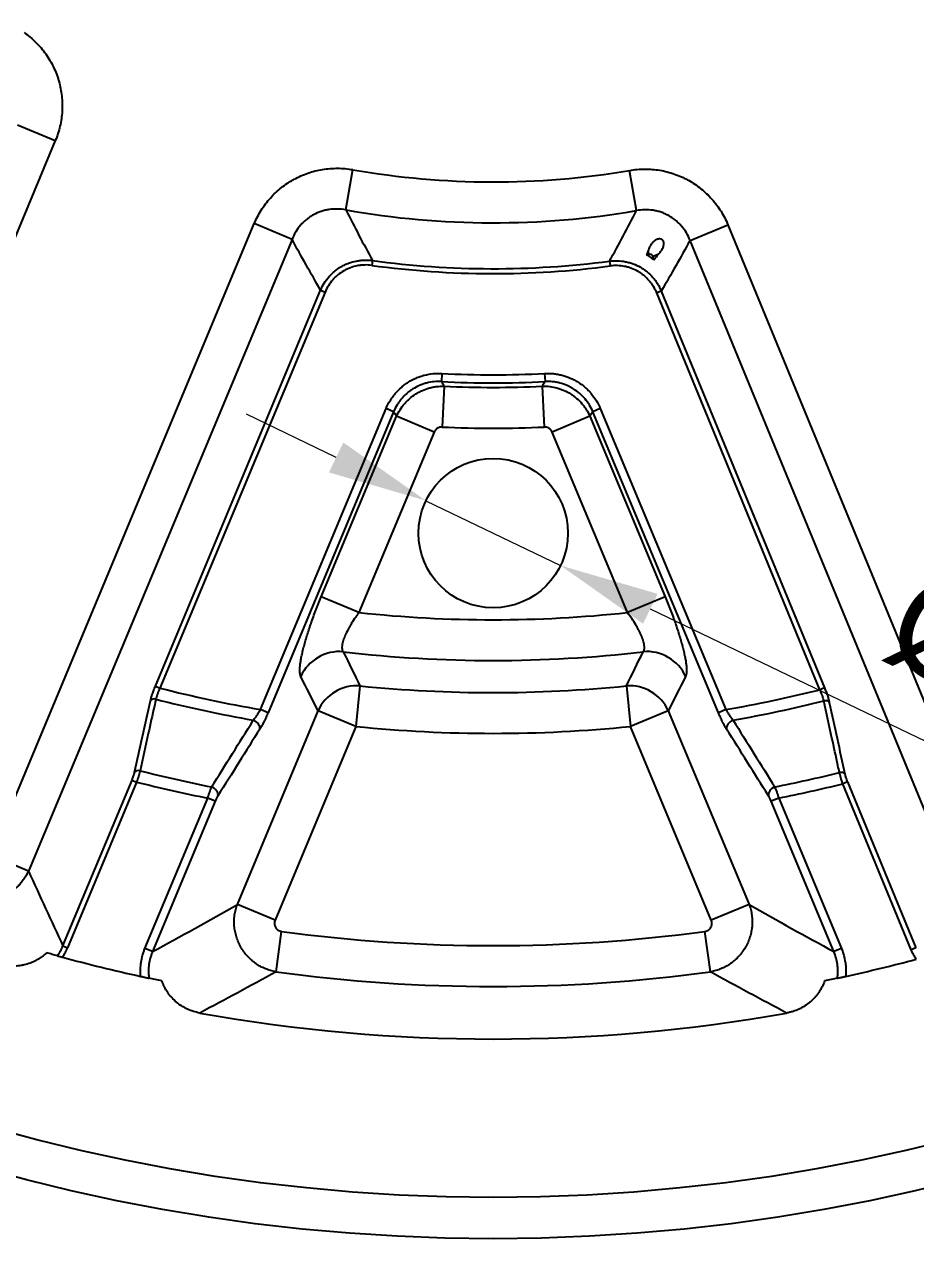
# Model space of a CAD drawing. Header units: millimetres. Extents: x -5 to 579, y 15 to 400.
# Drawn here: x 405.6 to 459.3, y 33.8 to 107 of the extents above; entities that cross this region are included whole.
import ezdxf

# ---------------------------------------------------------------- set-up
doc = ezdxf.new("R2010")
doc.units = ezdxf.units.MM
doc.layers.add('1', color=7, linetype='Continuous', true_color=0xffffff)
doc.styles.add('Arial', font='Arial')
doc.dimstyles.get("Standard").update_dxf_attribs({"dimtxt": 0.18, "dimasz": 0.18, "dimexe": 0.18, "dimexo": 0.0625, "dimgap": 0.09, "dimtad": 0, "dimtih": 1, "dimtoh": 1, "dimdec": 4, "dimzin": 0, "dimdsep": 46, "dimtxsty": 'Standard', "dimcen": 0.09, "dimadec": 0, "dimazin": 0, "dimtfac": 1, "dimtdec": 4, "dimtofl": 0, "dimtmove": 0, "dimatfit": 3, "dimfxl": 1, "dimtolj": 1, "dimtzin": 0, "dimarcsym": 0})

# ---------------------------------------------------------------- blocks, each defined once
blk = doc.blocks.new('_U1')
at = {"layer": '1', "color": 18, "linetype": 'Continuous', "lineweight": 13}
for p, q in [((341.196, 82.543), (578.862, 246.13)), ((433.866, 146.328), (341.196, 82.543))]:
    blk.add_line(p, q, dxfattribs=at)
at = {"layer": '1', "color": 18}
for points in [[(429.491, 142.103), (428.357, 143.75), (433.866, 146.328)], [(345.572, 86.769), (346.706, 85.121), (341.196, 82.543)]]:
    blk.add_solid(points, dxfattribs=at)
at = {"layer": 'Defpoints', "color": 0}
for p in [(433.866, 146.328), (341.196, 82.543)]:
    blk.add_point(p, dxfattribs=at)
at = {"layer": '1', "color": 18, "insert": (546.659, 239.27), "char_height": 8, "attachment_point": 1, "rotation": 34.53978, "style": 'Arial'}
blk.add_mtext('\\A1;%%c225', dxfattribs=at)
blk = doc.blocks.new('_U15')
at = {"layer": '1', "color": 18, "linetype": 'Continuous', "lineweight": 13}
for p, q in [((424.407, 80.886), (419.001, 83.49)), ((429.812, 78.282), (437.92, 74.375)), ((443.325, 71.771), (467.696, 60.03))]:
    blk.add_line(p, q, dxfattribs=at)
at = {"layer": '1', "color": 18}
for points in [[(423.973, 79.985), (424.841, 81.787), (429.812, 78.282)], [(443.76, 72.672), (442.891, 70.87), (437.92, 74.375)]]:
    blk.add_solid(points, dxfattribs=at)
at = {"layer": 'Defpoints', "color": 0}
for p in [(429.812, 78.282), (437.92, 74.375)]:
    blk.add_point(p, dxfattribs=at)
at = {"layer": '1', "color": 18, "insert": (459.665, 74.395), "char_height": 6, "attachment_point": 1, "rotation": 334.27603, "style": 'Arial'}
blk.add_mtext('\\A1;%%c9', dxfattribs=at)

msp = doc.modelspace()

# ---------------------------------------------------------------- linework, layer by layer
at = {"layer": '1'}
for p, q in [((405.222, 100.915), (407.494, 99.967)), ((407.494, 99.967), (391.624, 61.922)), ((424.987, 95.794), (425.413, 98.219)), ((442.494, 95.75), (442.08, 98.177)), ((403.606, 56.923), (419.476, 94.969)), ((421.749, 94.021), (419.476, 94.969)), ((445.724, 93.962), (448.001, 94.898)), ((448.001, 94.898), (463.681, 56.774)), ((421.749, 94.021), (405.879, 55.976)), ((461.404, 55.838), (445.724, 93.962)), ((443.462, 92.998), (443.547, 92.794)), ((426.591, 92.745), (426.551, 92.453)), ((440.875, 92.71), (440.913, 92.417)), ((413.519, 67.107), (423.466, 90.955)), ((423.739, 90.841), (413.791, 66.993)), ((423.466, 90.955), (423.739, 90.841)), ((443.99, 90.904), (443.717, 90.792)), ((453.546, 66.894), (443.717, 90.792)), ((443.99, 90.904), (453.82, 67.007)), ((430.773, 85.945), (430.748, 85.454)), ((436.959, 85.945), (436.985, 85.454)), ((430.914, 85.177), (430.795, 82.718)), ((436.818, 85.177), (436.937, 82.718)), ((419.853, 65.701), (427.415, 83.83)), ((427.87, 83.641), (420.308, 65.512)), ((427.87, 83.641), (427.415, 83.83)), ((440.317, 83.83), (439.862, 83.641)), ((447.424, 65.512), (439.862, 83.641)), ((440.317, 83.83), (447.879, 65.701)), ((423.511, 72.494), (428.045, 83.363)), ((430.317, 82.416), (428.045, 83.363)), ((439.688, 83.363), (437.415, 82.416)), ((439.688, 83.363), (444.221, 72.494)), ((430.317, 82.416), (425.783, 71.546)), ((441.949, 71.546), (437.415, 82.416)), ((425.783, 71.546), (423.511, 72.494)), ((444.221, 72.494), (441.949, 71.546)), ((413.519, 67.107), (413.791, 66.993)), ((425.843, 67.127), (425.596, 64.685)), ((441.889, 67.127), (442.136, 64.685)), ((453.82, 67.007), (453.546, 66.894)), ((418.458, 53.968), (423.324, 65.633)), ((420.308, 65.512), (419.853, 65.701)), ((425.596, 64.685), (423.324, 65.633)), ((444.409, 65.633), (442.136, 64.685)), ((444.409, 65.633), (449.275, 53.968)), ((447.879, 65.701), (447.424, 65.512)), ((425.596, 64.685), (420.73, 53.02)), ((447.002, 53.02), (442.136, 64.685)), ((407.951, 51.468), (412.114, 61.45)), ((412.114, 61.45), (412.387, 61.336)), ((412.387, 61.336), (408.223, 51.354)), ((455.196, 61.343), (454.923, 61.231)), ((459.037, 51.228), (454.923, 61.231)), ((455.196, 61.343), (459.31, 51.34)), ((412.895, 51.311), (416.673, 60.367)), ((417.127, 60.177), (413.35, 51.122)), ((417.127, 60.177), (416.673, 60.367)), ((451.059, 60.367), (450.605, 60.177)), ((454.382, 51.122), (450.605, 60.177)), ((451.059, 60.367), (454.837, 51.311)), ((405.879, 55.976), (403.606, 56.923)), ((420.73, 53.02), (418.458, 53.968)), ((449.275, 53.968), (447.002, 53.02)), ((420.787, 49.903), (421.118, 52.342)), ((446.945, 49.903), (446.614, 52.342)), ((407.951, 51.468), (408.223, 51.354)), ((413.35, 51.122), (412.895, 51.311)), ((454.837, 51.311), (454.382, 51.122)), ((459.31, 51.34), (459.037, 51.228))]:
    msp.add_line(p, q, dxfattribs=at)
for centre, radius in [((433.866, 146.328), 112.5), ((433.866, 146.328), 110.013), ((433.866, 76.328), 4.5)]:
    msp.add_circle(centre, radius, dxfattribs=at)
for radius, start, end in [(48.847, 260.0342, 279.68117), (51.309, 260.0342, 279.68117), (54.03, 279.84524, 279.99423), (54.37, 262.26778, 277.44759), (54.075, 262.26778, 277.44759), (60.462, 267.0674, 272.9326), (60.954, 267.0674, 272.9326), (61.223, 267.23604, 272.76396), (63.685, 267.23604, 272.76396), (75.218, 263.83095, 276.16905), (77.672, 263.32575, 276.67425), (81.836, 255.80012, 260.14057), (79.607, 264.21586, 275.78414), (81.836, 279.85943, 283.91525), (82.543, 255.75265, 259.91944), (82.543, 280.08056, 283.96272), (82.061, 264.21586, 275.78414), (86.957, 255.84162, 258.75324), (86.957, 281.24676, 283.87375), (87.664, 255.81725, 258.68945), (87.664, 281.31055, 283.89812), (94.847, 262.27576, 277.72424), (99, 254.80642, 257.61744), (99, 282.38256, 284.90894), (97.309, 262.27576, 277.72424), (100.471, 259.8707, 280.1293)]:
    msp.add_arc((433.866, 146.328), radius, start, end, dxfattribs=at)
for centre, major_axis, ratio, start_param, end_param in [((424.553, 66.745), (-2.234, -1.121), 0.973995, 4.142869, 5.409939), ((443.179, 66.745), (-2.234, 1.121), 0.973995, 4.014839, 5.281909), ((425.596, 64.685), (-2.227, -1.136), 0.97428, 4.151459, 5.403395), ((442.136, 64.685), (-2.227, 1.136), 0.97428, 4.021383, 5.273319), ((413.499, 66.119), (-0.293, 0.065), 0.706941, 4.690718, 6.035131), ((453.834, 66.019), (0.293, 0.063), 0.706941, 0.248054, 1.592467), ((419.356, 64.712), (0.424, -0.265), 0.679974, 0.239096, 1.838562), ((448.376, 64.712), (0.424, 0.265), 0.679974, 1.303031, 2.902497), ((412.544, 61.807), (-0.293, 0.065), 0.706957, 4.69181, 6.035126), ((454.768, 61.702), (0.293, 0.063), 0.706957, 0.24806, 1.591375), ((416.837, 60.694), (0.423, -0.266), 0.682711, 0.239946, 1.825544), ((450.895, 60.694), (0.423, 0.266), 0.682711, 1.316049, 2.901647)]:
    msp.add_ellipse(centre, major_axis=major_axis, ratio=ratio, start_param=start_param, end_param=end_param, dxfattribs=at)
for points, knots in [([(405.627, 106.472), (405.752, 106.383), (405.994, 106.196), (406.33, 105.888), (406.639, 105.554), (406.827, 105.313), (407.006, 105.062), (407.089, 104.934), (407.244, 104.672), (407.387, 104.405), (407.508, 104.126), (407.589, 103.913), (407.615, 103.841), (407.664, 103.696), (407.686, 103.623), (407.75, 103.401), (407.786, 103.252), (407.844, 102.954), (407.89, 102.654), (407.911, 102.351), (407.918, 102.047), (407.915, 101.894), (407.897, 101.587), (407.881, 101.434), (407.837, 101.133), (407.781, 100.835), (407.659, 100.396), (407.553, 100.109), (407.494, 99.967)], [0, 0, 0, 0, 0.0625, 0.125, 0.1875, 0.25, 0.25, 0.3125, 0.3125, 0.375, 0.4375, 0.4375, 0.46875, 0.46875, 0.5, 0.5, 0.5625, 0.5625, 0.625, 0.6875, 0.6875, 0.75, 0.75, 0.8125, 0.8125, 0.875, 0.9375, 1, 1, 1, 1]), ([(419.476, 94.969), (419.536, 95.111), (419.665, 95.388), (419.891, 95.783), (420.064, 96.033), (420.247, 96.276), (420.344, 96.395), (420.549, 96.624), (420.656, 96.733), (420.877, 96.942), (421.107, 97.141), (421.352, 97.319), (421.542, 97.446), (421.607, 97.487), (421.738, 97.566), (421.804, 97.604), (422.007, 97.715), (422.144, 97.782), (422.422, 97.905), (422.705, 98.016), (422.996, 98.102), (423.291, 98.176), (423.441, 98.207), (423.744, 98.256), (423.896, 98.274), (424.2, 98.297), (424.503, 98.308), (424.958, 98.286), (425.261, 98.245), (425.413, 98.219)], [0, 0, 0, 0, 0.0625, 0.125, 0.1875, 0.1875, 0.25, 0.25, 0.3125, 0.3125, 0.375, 0.4375, 0.4375, 0.46875, 0.46875, 0.5, 0.5, 0.5625, 0.5625, 0.625, 0.6875, 0.6875, 0.75, 0.75, 0.8125, 0.8125, 0.875, 0.9375, 1, 1, 1, 1]), ([(442.08, 98.177), (442.232, 98.203), (442.535, 98.242), (442.99, 98.262), (443.294, 98.25), (443.597, 98.225), (443.749, 98.207), (444.052, 98.156), (444.202, 98.124), (444.497, 98.048), (444.787, 97.961), (445.07, 97.849), (445.278, 97.756), (445.347, 97.723), (445.484, 97.655), (445.552, 97.619), (445.754, 97.507), (446.014, 97.348), (446.381, 97.078), (446.61, 96.878), (446.83, 96.668), (446.936, 96.558), (447.14, 96.328), (447.237, 96.209), (447.419, 95.965), (447.59, 95.715), (447.814, 95.318), (447.942, 95.041), (448.001, 94.898)], [0, 0, 0, 0, 0.0625, 0.125, 0.1875, 0.1875, 0.25, 0.25, 0.3125, 0.3125, 0.375, 0.4375, 0.4375, 0.46875, 0.46875, 0.5, 0.5, 0.5625, 0.625, 0.6875, 0.6875, 0.75, 0.75, 0.8125, 0.8125, 0.875, 0.9375, 1, 1, 1, 1]), ([(424.987, 95.794), (424.822, 95.826), (424.656, 95.844), (424.324, 95.853), (424.157, 95.843), (423.948, 95.813), (423.907, 95.806), (423.824, 95.79), (423.783, 95.781), (423.661, 95.752), (423.581, 95.729), (423.344, 95.65), (423.191, 95.583), (423.005, 95.481), (422.969, 95.46), (422.897, 95.417), (422.862, 95.394), (422.757, 95.324), (422.623, 95.225), (422.498, 95.115), (422.408, 95.028), (422.378, 94.998), (422.321, 94.937), (422.292, 94.906), (422.154, 94.747), (422.056, 94.612), (421.884, 94.327), (421.81, 94.178), (421.749, 94.021)], [0, 0, 0, 0, 0.125, 0.125, 0.25, 0.25, 0.28125, 0.28125, 0.3125, 0.3125, 0.375, 0.375, 0.5, 0.5, 0.53125, 0.53125, 0.5625, 0.5625, 0.625, 0.6875, 0.6875, 0.71875, 0.71875, 0.75, 0.75, 0.875, 0.875, 1, 1, 1, 1]), ([(445.724, 93.962), (445.663, 94.119), (445.59, 94.268), (445.419, 94.554), (445.322, 94.689), (445.184, 94.849), (445.156, 94.881), (445.099, 94.942), (445.069, 94.972), (444.98, 95.059), (444.917, 95.115), (444.724, 95.272), (444.585, 95.366), (444.4, 95.469), (444.363, 95.489), (444.288, 95.526), (444.25, 95.544), (444.135, 95.595), (443.979, 95.655), (443.819, 95.702), (443.698, 95.731), (443.657, 95.74), (443.574, 95.757), (443.533, 95.764), (443.324, 95.796), (443.157, 95.806), (442.825, 95.799), (442.66, 95.782), (442.494, 95.75)], [0, 0, 0, 0, 0.125, 0.125, 0.25, 0.25, 0.28125, 0.28125, 0.3125, 0.3125, 0.375, 0.375, 0.5, 0.5, 0.53125, 0.53125, 0.5625, 0.5625, 0.625, 0.6875, 0.6875, 0.71875, 0.71875, 0.75, 0.75, 0.875, 0.875, 1, 1, 1, 1]), ([(443.842, 93.153), (443.855, 93.167), (443.867, 93.181), (443.891, 93.209), (443.927, 93.252), (443.961, 93.296), (444.003, 93.358), (444.024, 93.39), (444.061, 93.456), (444.078, 93.49), (444.109, 93.562), (444.122, 93.6), (444.136, 93.662), (444.14, 93.683), (444.146, 93.727), (444.147, 93.75), (444.147, 93.787), (444.146, 93.8), (444.143, 93.826), (444.14, 93.84), (444.135, 93.862), (444.133, 93.869), (444.127, 93.885), (444.124, 93.893), (444.116, 93.911), (444.112, 93.92), (444.103, 93.934), (444.099, 93.939), (444.094, 93.948), (444.092, 93.95), (444.087, 93.956), (444.085, 93.959), (444.079, 93.965), (444.076, 93.968), (444.07, 93.975), (444.067, 93.978), (444.061, 93.983), (444.059, 93.985), (444.055, 93.989), (444.053, 93.99), (444.046, 93.995), (444.042, 93.999), (444.033, 94.005), (444.028, 94.008), (444.019, 94.013), (444.015, 94.015), (444.007, 94.019), (444.003, 94.021), (443.995, 94.025), (443.992, 94.026), (443.981, 94.03), (443.975, 94.032), (443.962, 94.036), (443.956, 94.037), (443.94, 94.041), (443.93, 94.043), (443.91, 94.045), (443.901, 94.046), (443.883, 94.046), (443.875, 94.046), (443.851, 94.046), (443.836, 94.044), (443.807, 94.04), (443.794, 94.037), (443.769, 94.031), (443.757, 94.027), (443.722, 94.015), (443.701, 94.006), (443.661, 93.986), (443.642, 93.974), (443.606, 93.951), (443.589, 93.939), (443.54, 93.9), (443.511, 93.873), (443.47, 93.83), (443.457, 93.816), (443.432, 93.786), (443.42, 93.771), (443.384, 93.725), (443.363, 93.693), (443.322, 93.629), (443.304, 93.595), (443.27, 93.527), (443.254, 93.493), (443.233, 93.439), (443.226, 93.422), (443.216, 93.394), (443.213, 93.385), (443.206, 93.367), (443.203, 93.358), (443.2, 93.349)], [0, 0, 0, 0, 0.03125, 0.03125, 0.0625, 0.125, 0.125, 0.1875, 0.1875, 0.25, 0.25, 0.3125, 0.3125, 0.34375, 0.34375, 0.375, 0.375, 0.390625, 0.390625, 0.40625, 0.40625, 0.414063, 0.414063, 0.421875, 0.421875, 0.429688, 0.429688, 0.433594, 0.433594, 0.435547, 0.435547, 0.4375, 0.4375, 0.439453, 0.439453, 0.441406, 0.441406, 0.442383, 0.442383, 0.443359, 0.443359, 0.445313, 0.445313, 0.447266, 0.447266, 0.449219, 0.449219, 0.451172, 0.451172, 0.453125, 0.453125, 0.457031, 0.457031, 0.460938, 0.460938, 0.46875, 0.46875, 0.476563, 0.476563, 0.484375, 0.484375, 0.5, 0.5, 0.515625, 0.515625, 0.53125, 0.53125, 0.5625, 0.5625, 0.59375, 0.59375, 0.625, 0.625, 0.6875, 0.6875, 0.71875, 0.71875, 0.75, 0.75, 0.8125, 0.8125, 0.875, 0.875, 0.9375, 0.9375, 0.96875, 0.96875, 0.984375, 0.984375, 1, 1, 1, 1]), ([(443.243, 93.118), (443.251, 93.12), (443.26, 93.122), (443.29, 93.127), (443.303, 93.128), (443.324, 93.129), (443.332, 93.129), (443.359, 93.125), (443.363, 93.123), (443.371, 93.12), (443.375, 93.119), (443.391, 93.11), (443.394, 93.108), (443.401, 93.103), (443.405, 93.099), (443.422, 93.079), (443.427, 93.072), (443.438, 93.054), (443.444, 93.043), (443.455, 93.014), (443.459, 93.006), (443.462, 92.998)], [0, 0, 0, 0, 0.045763, 0.045763, 0.15926, 0.15926, 0.272756, 0.272756, 0.386253, 0.386253, 0.49975, 0.49975, 0.613246, 0.613246, 0.726743, 0.726743, 0.840239, 0.840239, 0.953736, 0.953736, 1, 1, 1, 1]), ([(443.462, 92.998), (443.583, 93.047), (443.703, 93.096), (443.83, 93.148), (443.836, 93.15), (443.842, 93.153)], [0, 0, 0, 0, 0.952206, 0.952206, 1, 1, 1, 1]), ([(423.466, 90.955), (423.529, 91.105), (423.604, 91.248), (423.774, 91.52), (423.869, 91.649), (423.99, 91.786), (424.004, 91.801), (424.031, 91.831), (424.073, 91.875), (424.172, 91.975), (424.262, 92.055), (424.449, 92.208), (424.581, 92.299), (424.756, 92.4), (424.792, 92.419), (424.864, 92.457), (424.9, 92.475), (425.01, 92.526), (425.084, 92.557), (425.309, 92.641), (425.464, 92.685), (425.662, 92.724), (425.702, 92.731), (425.782, 92.743), (425.823, 92.749), (425.943, 92.762), (426.024, 92.768), (426.145, 92.772), (426.186, 92.772), (426.267, 92.771), (426.308, 92.77), (426.429, 92.764), (426.51, 92.756), (426.591, 92.745)], [0, 0, 0, 0, 0.125, 0.125, 0.25, 0.25, 0.265625, 0.265625, 0.28125, 0.3125, 0.375, 0.375, 0.5, 0.5, 0.53125, 0.53125, 0.5625, 0.5625, 0.625, 0.625, 0.75, 0.75, 0.78125, 0.78125, 0.8125, 0.8125, 0.875, 0.875, 0.90625, 0.90625, 0.9375, 0.9375, 1, 1, 1, 1]), ([(426.551, 92.453), (426.406, 92.472), (426.261, 92.48), (426.043, 92.474), (425.971, 92.469), (425.862, 92.457), (425.826, 92.453), (425.754, 92.442), (425.717, 92.436), (425.538, 92.401), (425.399, 92.362), (425.196, 92.286), (425.129, 92.258), (425.03, 92.212), (424.997, 92.196), (424.933, 92.162), (424.9, 92.145), (424.742, 92.054), (424.623, 91.972), (424.455, 91.834), (424.401, 91.786), (424.323, 91.711), (424.297, 91.685), (424.247, 91.632), (424.222, 91.605), (424.101, 91.467), (424.015, 91.351), (423.862, 91.106), (423.796, 90.977), (423.739, 90.841)], [0, 0, 0, 0, 0.125, 0.125, 0.1875, 0.1875, 0.21875, 0.21875, 0.25, 0.25, 0.375, 0.375, 0.4375, 0.4375, 0.46875, 0.46875, 0.5, 0.5, 0.625, 0.625, 0.6875, 0.6875, 0.71875, 0.71875, 0.75, 0.75, 0.875, 0.875, 1, 1, 1, 1]), ([(440.875, 92.71), (441.036, 92.731), (441.197, 92.738), (441.518, 92.727), (441.677, 92.709), (441.856, 92.673), (441.876, 92.669), (441.916, 92.66), (441.975, 92.647), (442.034, 92.631), (442.15, 92.598), (442.226, 92.573), (442.451, 92.488), (442.596, 92.419), (442.772, 92.318), (442.807, 92.297), (442.875, 92.254), (442.976, 92.187), (443.072, 92.114), (443.258, 91.961), (443.373, 91.849), (443.506, 91.697), (443.533, 91.666), (443.583, 91.603), (443.658, 91.506), (443.726, 91.406), (443.79, 91.303), (443.811, 91.268), (443.85, 91.197), (443.87, 91.162), (443.925, 91.053), (443.959, 90.979), (443.99, 90.904)], [0, 0, 0, 0, 0.125, 0.125, 0.25, 0.25, 0.265625, 0.265625, 0.28125, 0.3125, 0.3125, 0.375, 0.375, 0.5, 0.5, 0.53125, 0.53125, 0.5625, 0.625, 0.625, 0.75, 0.75, 0.78125, 0.78125, 0.8125, 0.875, 0.875, 0.90625, 0.90625, 0.9375, 0.9375, 1, 1, 1, 1]), ([(443.717, 90.792), (443.661, 90.927), (443.595, 91.057), (443.481, 91.242), (443.441, 91.302), (443.376, 91.39), (443.354, 91.419), (443.308, 91.476), (443.285, 91.504), (443.165, 91.642), (443.061, 91.743), (442.894, 91.881), (442.836, 91.925), (442.747, 91.987), (442.716, 92.007), (442.655, 92.047), (442.623, 92.066), (442.465, 92.157), (442.334, 92.219), (442.131, 92.295), (442.063, 92.318), (441.958, 92.348), (441.923, 92.357), (441.852, 92.374), (441.816, 92.382), (441.637, 92.418), (441.493, 92.434), (441.204, 92.443), (441.059, 92.436), (440.913, 92.417)], [0, 0, 0, 0, 0.125, 0.125, 0.1875, 0.1875, 0.21875, 0.21875, 0.25, 0.25, 0.375, 0.375, 0.4375, 0.4375, 0.46875, 0.46875, 0.5, 0.5, 0.625, 0.625, 0.6875, 0.6875, 0.71875, 0.71875, 0.75, 0.75, 0.875, 0.875, 1, 1, 1, 1]), ([(427.415, 83.83), (427.484, 83.994), (427.564, 84.152), (427.679, 84.341), (427.703, 84.378), (427.752, 84.452), (427.777, 84.488), (427.855, 84.596), (427.909, 84.666), (428.08, 84.867), (428.202, 84.992), (428.401, 85.165), (428.47, 85.221), (428.577, 85.3), (428.613, 85.326), (428.686, 85.376), (428.723, 85.4), (428.91, 85.517), (429.065, 85.599), (429.306, 85.703), (429.388, 85.735), (429.514, 85.778), (429.556, 85.791), (429.62, 85.81), (429.641, 85.817), (429.684, 85.829), (429.705, 85.834), (429.898, 85.884), (430.243, 85.946), (430.595, 85.955), (430.773, 85.945)], [0, 0, 0, 0, 0.125, 0.125, 0.15625, 0.15625, 0.1875, 0.1875, 0.25, 0.25, 0.375, 0.375, 0.4375, 0.4375, 0.46875, 0.46875, 0.5, 0.5, 0.625, 0.625, 0.6875, 0.6875, 0.71875, 0.71875, 0.734375, 0.734375, 0.75, 0.75, 0.875, 1, 1, 1, 1]), ([(436.959, 85.945), (437.137, 85.955), (437.314, 85.95), (437.534, 85.928), (437.578, 85.922), (437.666, 85.91), (437.709, 85.903), (437.84, 85.879), (437.926, 85.861), (438.182, 85.794), (438.347, 85.737), (438.589, 85.632), (438.669, 85.594), (438.787, 85.532), (438.826, 85.511), (438.902, 85.466), (438.94, 85.443), (439.126, 85.326), (439.267, 85.221), (439.465, 85.048), (439.529, 84.988), (439.622, 84.893), (439.652, 84.861), (439.697, 84.812), (439.712, 84.795), (439.741, 84.762), (439.756, 84.745), (439.884, 84.593), (440.089, 84.308), (440.248, 83.994), (440.317, 83.83)], [0, 0, 0, 0, 0.125, 0.125, 0.15625, 0.15625, 0.1875, 0.1875, 0.25, 0.25, 0.375, 0.375, 0.4375, 0.4375, 0.46875, 0.46875, 0.5, 0.5, 0.625, 0.625, 0.6875, 0.6875, 0.71875, 0.71875, 0.734375, 0.734375, 0.75, 0.75, 0.875, 1, 1, 1, 1]), ([(430.748, 85.454), (430.595, 85.462), (430.444, 85.459), (430.145, 85.429), (429.997, 85.404), (429.813, 85.356), (429.776, 85.346), (429.703, 85.324), (429.595, 85.29), (429.489, 85.249), (429.282, 85.16), (429.149, 85.09), (428.989, 84.989), (428.957, 84.969), (428.894, 84.926), (428.863, 84.904), (428.772, 84.835), (428.713, 84.788), (428.542, 84.639), (428.437, 84.532), (428.291, 84.359), (428.245, 84.299), (428.178, 84.206), (428.157, 84.175), (428.115, 84.111), (428.095, 84.079), (427.996, 83.917), (427.928, 83.781), (427.87, 83.641)], [0, 0, 0, 0, 0.125, 0.125, 0.25, 0.25, 0.28125, 0.28125, 0.3125, 0.375, 0.375, 0.5, 0.5, 0.53125, 0.53125, 0.5625, 0.5625, 0.625, 0.625, 0.75, 0.75, 0.8125, 0.8125, 0.84375, 0.84375, 0.875, 0.875, 1, 1, 1, 1]), ([(428.045, 83.363), (428.105, 83.501), (428.175, 83.634), (428.334, 83.886), (428.423, 84.006), (428.546, 84.149), (428.571, 84.177), (428.622, 84.233), (428.701, 84.314), (428.783, 84.391), (428.953, 84.537), (429.073, 84.626), (429.232, 84.727), (429.264, 84.747), (429.329, 84.785), (429.362, 84.803), (429.462, 84.856), (429.53, 84.889), (429.736, 84.98), (429.876, 85.03), (430.093, 85.09), (430.166, 85.107), (430.277, 85.129), (430.314, 85.136), (430.389, 85.147), (430.426, 85.152), (430.613, 85.175), (430.763, 85.182), (430.914, 85.177)], [0, 0, 0, 0, 0.125, 0.125, 0.25, 0.25, 0.28125, 0.28125, 0.3125, 0.375, 0.375, 0.5, 0.5, 0.53125, 0.53125, 0.5625, 0.5625, 0.625, 0.625, 0.75, 0.75, 0.8125, 0.8125, 0.84375, 0.84375, 0.875, 0.875, 1, 1, 1, 1]), ([(436.818, 85.177), (436.969, 85.182), (437.118, 85.175), (437.415, 85.14), (437.561, 85.111), (437.743, 85.061), (437.779, 85.051), (437.851, 85.028), (437.959, 84.992), (438.063, 84.951), (438.268, 84.86), (438.401, 84.79), (438.559, 84.69), (438.591, 84.669), (438.653, 84.626), (438.684, 84.604), (438.775, 84.537), (438.834, 84.49), (439.004, 84.343), (439.11, 84.237), (439.257, 84.067), (439.304, 84.009), (439.371, 83.918), (439.393, 83.887), (439.436, 83.825), (439.456, 83.793), (439.557, 83.634), (439.627, 83.501), (439.688, 83.363)], [0, 0, 0, 0, 0.125, 0.125, 0.25, 0.25, 0.28125, 0.28125, 0.3125, 0.375, 0.375, 0.5, 0.5, 0.53125, 0.53125, 0.5625, 0.5625, 0.625, 0.625, 0.75, 0.75, 0.8125, 0.8125, 0.84375, 0.84375, 0.875, 0.875, 1, 1, 1, 1]), ([(439.862, 83.641), (439.804, 83.781), (439.668, 84.051), (439.493, 84.296), (439.371, 84.442), (439.346, 84.47), (439.295, 84.527), (439.217, 84.61), (439.135, 84.687), (438.965, 84.836), (438.844, 84.926), (438.684, 85.027), (438.652, 85.046), (438.586, 85.084), (438.553, 85.103), (438.452, 85.156), (438.383, 85.189), (438.176, 85.278), (438.033, 85.327), (437.814, 85.383), (437.741, 85.399), (437.628, 85.419), (437.59, 85.425), (437.515, 85.436), (437.477, 85.44), (437.289, 85.459), (437.137, 85.462), (436.985, 85.454)], [0, 0, 0, 0, 0.125, 0.25, 0.25, 0.28125, 0.28125, 0.3125, 0.375, 0.375, 0.5, 0.5, 0.53125, 0.53125, 0.5625, 0.5625, 0.625, 0.625, 0.75, 0.75, 0.8125, 0.8125, 0.84375, 0.84375, 0.875, 0.875, 1, 1, 1, 1]), ([(430.795, 82.718), (430.77, 82.719), (430.745, 82.718), (430.707, 82.714), (430.694, 82.713), (430.67, 82.708), (430.657, 82.705), (430.621, 82.696), (430.597, 82.688), (430.563, 82.673), (430.552, 82.667), (430.529, 82.655), (430.518, 82.649), (430.486, 82.629), (430.466, 82.614), (430.438, 82.589), (430.429, 82.581), (430.411, 82.563), (430.403, 82.553), (430.379, 82.524), (430.349, 82.484), (430.327, 82.439), (430.317, 82.416)], [0, 0, 0, 0, 0.125, 0.125, 0.1875, 0.1875, 0.25, 0.25, 0.375, 0.375, 0.4375, 0.4375, 0.5, 0.5, 0.625, 0.625, 0.6875, 0.6875, 0.75, 0.75, 0.875, 1, 1, 1, 1]), ([(437.415, 82.416), (437.405, 82.439), (437.394, 82.461), (437.374, 82.494), (437.367, 82.504), (437.353, 82.525), (437.345, 82.535), (437.321, 82.563), (437.303, 82.581), (437.275, 82.606), (437.265, 82.614), (437.245, 82.629), (437.234, 82.636), (437.202, 82.656), (437.18, 82.668), (437.146, 82.683), (437.134, 82.687), (437.11, 82.695), (437.098, 82.699), (437.062, 82.709), (437.012, 82.718), (436.962, 82.719), (436.937, 82.718)], [0, 0, 0, 0, 0.125, 0.125, 0.1875, 0.1875, 0.25, 0.25, 0.375, 0.375, 0.4375, 0.4375, 0.5, 0.5, 0.625, 0.625, 0.6875, 0.6875, 0.75, 0.75, 0.875, 1, 1, 1, 1]), ([(422.281, 67.693), (422.266, 67.723), (422.242, 67.794), (422.222, 67.934), (422.22, 68.05), (422.222, 68.146), (422.224, 68.179), (422.227, 68.231), (422.228, 68.249), (422.231, 68.285), (422.24, 68.377), (422.262, 68.556), (422.308, 68.822), (422.349, 69.017), (422.379, 69.145), (422.385, 69.171), (422.397, 69.224), (422.403, 69.25), (422.423, 69.33), (422.436, 69.384), (422.479, 69.549), (422.54, 69.775), (422.645, 70.13), (422.725, 70.379), (422.777, 70.538), (422.787, 70.57), (422.809, 70.634), (422.841, 70.731), (422.874, 70.827), (422.942, 71.022), (423.035, 71.283), (423.135, 71.549), (423.212, 71.75), (423.238, 71.817), (423.291, 71.952), (423.318, 72.02), (423.399, 72.223), (423.454, 72.359), (423.511, 72.494)], [0, 0, 0, 0, 0.0625, 0.125, 0.1875, 0.1875, 0.21875, 0.21875, 0.234375, 0.234375, 0.25, 0.3125, 0.375, 0.4375, 0.4375, 0.453125, 0.453125, 0.46875, 0.46875, 0.5, 0.5, 0.5625, 0.625, 0.6875, 0.6875, 0.703125, 0.703125, 0.71875, 0.75, 0.75, 0.8125, 0.875, 0.875, 0.90625, 0.90625, 0.9375, 0.9375, 1, 1, 1, 1]), ([(444.221, 72.494), (444.278, 72.359), (444.388, 72.089), (444.546, 71.687), (444.645, 71.422), (444.718, 71.223), (444.754, 71.124), (444.789, 71.026), (444.812, 70.96), (444.823, 70.927), (444.88, 70.763), (444.967, 70.506), (445.085, 70.135), (445.155, 69.898), (445.205, 69.724), (445.229, 69.638), (445.252, 69.553), (445.266, 69.497), (445.274, 69.469), (445.31, 69.331), (445.361, 69.118), (445.423, 68.826), (445.454, 68.648), (445.473, 68.521), (445.479, 68.48), (445.489, 68.4), (445.494, 68.361), (445.504, 68.249), (445.513, 68.11), (445.51, 67.936), (445.497, 67.842), (445.483, 67.78), (445.477, 67.76), (445.465, 67.724), (445.458, 67.708), (445.451, 67.693)], [0, 0, 0, 0, 0.0625, 0.125, 0.1875, 0.1875, 0.21875, 0.234375, 0.234375, 0.25, 0.25, 0.3125, 0.375, 0.4375, 0.4375, 0.46875, 0.484375, 0.484375, 0.5, 0.5, 0.5625, 0.625, 0.6875, 0.6875, 0.71875, 0.71875, 0.75, 0.75, 0.8125, 0.875, 0.9375, 0.9375, 0.96875, 0.96875, 1, 1, 1, 1]), ([(425.783, 71.546), (425.738, 71.485), (425.693, 71.424), (425.627, 71.332), (425.606, 71.301), (425.563, 71.239), (425.542, 71.208), (425.438, 71.054), (425.359, 70.93), (425.249, 70.745), (425.213, 70.684), (425.162, 70.591), (425.145, 70.561), (425.113, 70.5), (425.097, 70.47), (425.02, 70.32), (424.967, 70.205), (424.91, 70.066), (424.894, 70.025), (424.878, 69.984), (424.869, 69.957), (424.864, 69.944), (424.841, 69.878), (424.809, 69.777), (424.776, 69.638), (424.764, 69.555), (424.76, 69.506), (424.759, 69.496), (424.758, 69.477), (424.757, 69.468), (424.757, 69.44), (424.757, 69.423), (424.759, 69.372), (424.764, 69.342), (424.783, 69.259), (424.806, 69.215), (424.839, 69.183)], [0, 0, 0, 0, 0.0625, 0.0625, 0.09375, 0.09375, 0.125, 0.125, 0.25, 0.25, 0.3125, 0.3125, 0.34375, 0.34375, 0.375, 0.375, 0.5, 0.5, 0.53125, 0.546875, 0.546875, 0.5625, 0.5625, 0.625, 0.6875, 0.75, 0.75, 0.765625, 0.765625, 0.78125, 0.78125, 0.8125, 0.8125, 0.875, 0.875, 1, 1, 1, 1]), ([(442.893, 69.183), (442.902, 69.191), (442.909, 69.2), (442.923, 69.219), (442.929, 69.229), (442.947, 69.262), (442.965, 69.312), (442.973, 69.374), (442.976, 69.441), (442.975, 69.477), (442.971, 69.527), (442.97, 69.537), (442.967, 69.557), (442.963, 69.588), (442.958, 69.62), (442.945, 69.687), (442.922, 69.779), (442.891, 69.88), (442.863, 69.958), (442.849, 69.998), (442.833, 70.039), (442.822, 70.067), (442.816, 70.081), (442.787, 70.151), (442.762, 70.208), (442.709, 70.324), (442.68, 70.383), (442.619, 70.502), (442.587, 70.562), (442.536, 70.653), (442.518, 70.684), (442.483, 70.746), (442.464, 70.777), (442.371, 70.933), (442.293, 71.057), (442.127, 71.302), (442.04, 71.425), (441.949, 71.546)], [0, 0, 0, 0, 0.03125, 0.03125, 0.0625, 0.0625, 0.125, 0.1875, 0.1875, 0.25, 0.25, 0.265625, 0.265625, 0.28125, 0.3125, 0.3125, 0.375, 0.4375, 0.4375, 0.46875, 0.484375, 0.484375, 0.5, 0.5, 0.5625, 0.5625, 0.625, 0.625, 0.6875, 0.6875, 0.71875, 0.71875, 0.75, 0.75, 0.875, 0.875, 1, 1, 1, 1]), ([(413.227, 66.232), (413.24, 66.292), (413.256, 66.356), (413.285, 66.458), (413.296, 66.493), (413.312, 66.547), (413.318, 66.565), (413.33, 66.602), (413.336, 66.621), (413.367, 66.714), (413.395, 66.791), (413.432, 66.889), (413.439, 66.908), (413.454, 66.948), (413.462, 66.968), (413.486, 67.027), (413.502, 67.067), (413.519, 67.107)], [0, 0, 0, 0, 0.25, 0.25, 0.375, 0.375, 0.4375, 0.4375, 0.5, 0.5, 0.75, 0.75, 0.8125, 0.8125, 0.875, 0.875, 1, 1, 1, 1]), ([(413.791, 66.993), (413.777, 66.963), (413.764, 66.933), (413.744, 66.888), (413.737, 66.872), (413.724, 66.842), (413.718, 66.827), (413.687, 66.753), (413.664, 66.695), (413.638, 66.623), (413.633, 66.609), (413.624, 66.58), (413.619, 66.566), (413.605, 66.525), (413.597, 66.498), (413.574, 66.419), (413.561, 66.37), (413.552, 66.324)], [0, 0, 0, 0, 0.125, 0.125, 0.1875, 0.1875, 0.25, 0.25, 0.5, 0.5, 0.5625, 0.5625, 0.625, 0.625, 0.75, 0.75, 1, 1, 1, 1]), ([(453.783, 66.224), (453.778, 66.247), (453.773, 66.271), (453.763, 66.309), (453.76, 66.321), (453.753, 66.347), (453.749, 66.36), (453.73, 66.426), (453.713, 66.481), (453.687, 66.552), (453.682, 66.567), (453.671, 66.596), (453.666, 66.611), (453.649, 66.655), (453.637, 66.685), (453.6, 66.774), (453.574, 66.834), (453.546, 66.894)], [0, 0, 0, 0, 0.125, 0.125, 0.1875, 0.1875, 0.25, 0.25, 0.5, 0.5, 0.5625, 0.5625, 0.625, 0.625, 0.75, 0.75, 1, 1, 1, 1]), ([(453.82, 67.007), (453.852, 66.927), (453.883, 66.848), (453.927, 66.731), (453.941, 66.692), (453.961, 66.634), (453.968, 66.615), (453.981, 66.576), (453.987, 66.558), (454.018, 66.464), (454.04, 66.392), (454.064, 66.307), (454.068, 66.29), (454.077, 66.257), (454.081, 66.24), (454.094, 66.192), (454.101, 66.161), (454.107, 66.131)], [0, 0, 0, 0, 0.25, 0.25, 0.375, 0.375, 0.4375, 0.4375, 0.5, 0.5, 0.75, 0.75, 0.8125, 0.8125, 0.875, 0.875, 1, 1, 1, 1]), ([(413.552, 66.324), (413.521, 66.186), (413.49, 66.048), (413.337, 65.358), (413.215, 64.805), (412.927, 63.506), (412.762, 62.759), (412.596, 62.013)], [0, 0, 0, 0, 0.096092, 0.096092, 0.480459, 0.480459, 1, 1, 1, 1]), ([(454.717, 61.908), (454.687, 62.046), (454.657, 62.185), (454.508, 62.876), (454.388, 63.429), (454.106, 64.729), (453.945, 65.477), (453.783, 66.224)], [0, 0, 0, 0, 0.096092, 0.096092, 0.480459, 0.480459, 1, 1, 1, 1]), ([(419.418, 65.06), (419.436, 65.08), (419.454, 65.101), (419.491, 65.146), (419.509, 65.17), (419.564, 65.242), (419.601, 65.293), (419.656, 65.375), (419.675, 65.403), (419.712, 65.461), (419.73, 65.49), (419.784, 65.578), (419.819, 65.639), (419.853, 65.701)], [0, 0, 0, 0, 0.125, 0.125, 0.25, 0.25, 0.5, 0.5, 0.625, 0.625, 0.75, 0.75, 1, 1, 1, 1]), ([(420.308, 65.512), (420.268, 65.417), (420.228, 65.325), (420.166, 65.189), (420.145, 65.145), (420.113, 65.078), (420.103, 65.057), (420.081, 65.013), (420.071, 64.992), (420.017, 64.886), (419.975, 64.806), (419.913, 64.694), (419.892, 64.657), (419.851, 64.587), (419.831, 64.554), (419.811, 64.522)], [0, 0, 0, 0, 0.25, 0.25, 0.375, 0.375, 0.4375, 0.4375, 0.5, 0.5, 0.75, 0.75, 0.875, 0.875, 1, 1, 1, 1]), ([(447.921, 64.522), (447.881, 64.586), (447.841, 64.655), (447.778, 64.767), (447.757, 64.806), (447.726, 64.866), (447.715, 64.886), (447.694, 64.928), (447.683, 64.949), (447.63, 65.055), (447.588, 65.142), (447.526, 65.278), (447.505, 65.324), (447.475, 65.394), (447.464, 65.417), (447.444, 65.464), (447.434, 65.488), (447.424, 65.512)], [0, 0, 0, 0, 0.25, 0.25, 0.375, 0.375, 0.4375, 0.4375, 0.5, 0.5, 0.75, 0.75, 0.875, 0.875, 0.9375, 0.9375, 1, 1, 1, 1]), ([(447.879, 65.701), (447.887, 65.686), (447.896, 65.67), (447.914, 65.639), (447.922, 65.624), (447.949, 65.578), (447.967, 65.548), (448.021, 65.459), (448.057, 65.402), (448.104, 65.334), (448.113, 65.32), (448.132, 65.294), (448.16, 65.254), (448.187, 65.217), (448.242, 65.145), (448.278, 65.1), (448.314, 65.06)], [0, 0, 0, 0, 0.0625, 0.0625, 0.125, 0.125, 0.25, 0.25, 0.5, 0.5, 0.5625, 0.5625, 0.625, 0.75, 0.75, 1, 1, 1, 1]), ([(412.114, 61.45), (412.123, 61.471), (412.132, 61.493), (412.149, 61.536), (412.157, 61.557), (412.181, 61.62), (412.196, 61.661), (412.213, 61.712), (412.216, 61.722), (412.222, 61.742), (412.225, 61.752), (412.234, 61.781), (412.24, 61.8), (412.256, 61.854), (412.264, 61.889), (412.272, 61.921)], [0, 0, 0, 0, 0.125, 0.125, 0.25, 0.25, 0.5, 0.5, 0.5625, 0.5625, 0.625, 0.625, 0.75, 0.75, 1, 1, 1, 1]), ([(412.596, 62.013), (412.586, 61.967), (412.573, 61.918), (412.552, 61.84), (412.544, 61.813), (412.532, 61.771), (412.528, 61.757), (412.519, 61.728), (412.515, 61.714), (412.492, 61.642), (412.473, 61.582), (412.447, 61.506), (412.442, 61.491), (412.431, 61.46), (412.426, 61.445), (412.41, 61.398), (412.398, 61.367), (412.387, 61.336)], [0, 0, 0, 0, 0.25, 0.25, 0.375, 0.375, 0.4375, 0.4375, 0.5, 0.5, 0.75, 0.75, 0.8125, 0.8125, 0.875, 0.875, 1, 1, 1, 1]), ([(454.923, 61.231), (454.9, 61.293), (454.879, 61.354), (454.849, 61.445), (454.839, 61.475), (454.824, 61.52), (454.82, 61.535), (454.81, 61.565), (454.806, 61.58), (454.784, 61.652), (454.768, 61.707), (454.75, 61.773), (454.747, 61.786), (454.74, 61.812), (454.737, 61.824), (454.728, 61.862), (454.722, 61.885), (454.717, 61.908)], [0, 0, 0, 0, 0.25, 0.25, 0.375, 0.375, 0.4375, 0.4375, 0.5, 0.5, 0.75, 0.75, 0.8125, 0.8125, 0.875, 0.875, 1, 1, 1, 1]), ([(455.041, 61.815), (455.045, 61.799), (455.048, 61.782), (455.055, 61.756), (455.057, 61.747), (455.062, 61.729), (455.064, 61.72), (455.077, 61.674), (455.089, 61.635), (455.106, 61.585), (455.109, 61.575), (455.116, 61.554), (455.12, 61.544), (455.131, 61.512), (455.138, 61.491), (455.162, 61.428), (455.178, 61.386), (455.196, 61.343)], [0, 0, 0, 0, 0.125, 0.125, 0.1875, 0.1875, 0.25, 0.25, 0.5, 0.5, 0.5625, 0.5625, 0.625, 0.625, 0.75, 0.75, 1, 1, 1, 1]), ([(416.673, 60.367), (416.692, 60.43), (416.712, 60.493), (416.742, 60.584), (416.752, 60.615), (416.772, 60.675), (416.782, 60.704), (416.812, 60.791), (416.832, 60.846), (416.86, 60.923), (416.87, 60.948), (416.888, 60.996), (416.898, 61.019), (416.906, 61.041)], [0, 0, 0, 0, 0.25, 0.25, 0.375, 0.375, 0.5, 0.5, 0.75, 0.75, 0.875, 0.875, 1, 1, 1, 1]), ([(450.826, 61.041), (450.844, 60.997), (450.862, 60.949), (450.891, 60.872), (450.9, 60.846), (450.92, 60.791), (450.93, 60.762), (450.96, 60.676), (450.98, 60.616), (451.01, 60.524), (451.02, 60.493), (451.035, 60.446), (451.04, 60.43), (451.05, 60.399), (451.054, 60.383), (451.059, 60.367)], [0, 0, 0, 0, 0.25, 0.25, 0.375, 0.375, 0.5, 0.5, 0.75, 0.75, 0.875, 0.875, 0.9375, 0.9375, 1, 1, 1, 1]), ([(417.292, 60.505), (417.279, 60.484), (417.265, 60.461), (417.237, 60.411), (417.223, 60.385), (417.202, 60.343), (417.195, 60.328), (417.181, 60.299), (417.174, 60.284), (417.154, 60.239), (417.14, 60.209), (417.127, 60.177)], [0, 0, 0, 0, 0.25, 0.25, 0.5, 0.5, 0.625, 0.625, 0.75, 0.75, 1, 1, 1, 1]), ([(450.605, 60.177), (450.598, 60.193), (450.592, 60.209), (450.578, 60.239), (450.571, 60.255), (450.551, 60.3), (450.537, 60.329), (450.516, 60.371), (450.509, 60.384), (450.495, 60.411), (450.488, 60.424), (450.467, 60.461), (450.453, 60.484), (450.44, 60.505)], [0, 0, 0, 0, 0.125, 0.125, 0.25, 0.25, 0.5, 0.5, 0.625, 0.625, 0.75, 0.75, 1, 1, 1, 1]), ([(405.879, 55.976), (405.841, 55.891), (405.8, 55.809), (405.732, 55.688), (405.708, 55.648), (405.66, 55.57), (405.634, 55.531), (405.555, 55.417), (405.444, 55.271), (405.259, 55.068), (405.122, 54.943), (405.015, 54.854), (404.979, 54.825), (404.905, 54.769), (404.867, 54.742), (404.753, 54.664), (404.597, 54.566), (404.433, 54.483), (404.306, 54.427), (404.264, 54.409), (404.177, 54.375), (404.134, 54.359), (404.002, 54.313), (403.824, 54.261), (403.554, 54.208), (403.371, 54.189), (403.256, 54.182), (403.233, 54.181), (403.186, 54.179), (403.163, 54.179), (403.093, 54.178), (403.047, 54.179), (402.909, 54.183), (402.726, 54.198), (402.456, 54.244), (402.278, 54.291), (402.19, 54.32)], [0, 0, 0, 0, 0.0625, 0.0625, 0.09375, 0.09375, 0.125, 0.125, 0.1875, 0.25, 0.3125, 0.3125, 0.34375, 0.34375, 0.375, 0.375, 0.4375, 0.5, 0.5, 0.53125, 0.53125, 0.5625, 0.5625, 0.625, 0.6875, 0.75, 0.75, 0.765625, 0.765625, 0.78125, 0.78125, 0.8125, 0.8125, 0.875, 0.9375, 1, 1, 1, 1]), ([(420.787, 49.903), (420.678, 49.921), (420.569, 49.946), (420.409, 49.992), (420.356, 50.009), (420.251, 50.046), (420.199, 50.065), (420.045, 50.129), (419.846, 50.225), (419.657, 50.342), (419.543, 50.423), (419.52, 50.439), (419.475, 50.473), (419.408, 50.524), (419.344, 50.578), (419.219, 50.689), (419.06, 50.845), (418.919, 51.018), (418.836, 51.133), (418.819, 51.156), (418.788, 51.202), (418.741, 51.272), (418.697, 51.344), (418.614, 51.489), (418.564, 51.589), (418.475, 51.793), (418.436, 51.898), (418.369, 52.114), (418.342, 52.222), (418.299, 52.441), (418.284, 52.551), (418.266, 52.772), (418.263, 52.883), (418.267, 53.051), (418.271, 53.107), (418.28, 53.218), (418.286, 53.273), (418.309, 53.437), (418.33, 53.545), (418.385, 53.758), (418.418, 53.864), (418.458, 53.968)], [0, 0, 0, 0, 0.0625, 0.0625, 0.09375, 0.09375, 0.125, 0.125, 0.1875, 0.25, 0.25, 0.265625, 0.265625, 0.28125, 0.3125, 0.3125, 0.375, 0.4375, 0.4375, 0.453125, 0.453125, 0.46875, 0.5, 0.5, 0.5625, 0.5625, 0.625, 0.625, 0.6875, 0.6875, 0.75, 0.75, 0.8125, 0.8125, 0.84375, 0.84375, 0.875, 0.875, 0.9375, 0.9375, 1, 1, 1, 1]), ([(449.275, 53.968), (449.314, 53.864), (449.347, 53.758), (449.389, 53.596), (449.401, 53.542), (449.422, 53.432), (449.432, 53.378), (449.454, 53.213), (449.472, 52.993), (449.466, 52.77), (449.455, 52.631), (449.452, 52.603), (449.446, 52.547), (449.435, 52.463), (449.421, 52.381), (449.389, 52.217), (449.362, 52.109), (449.295, 51.896), (449.256, 51.791), (449.2, 51.662), (449.188, 51.636), (449.164, 51.585), (449.127, 51.509), (449.088, 51.436), (449.004, 51.29), (448.943, 51.197), (448.812, 51.017), (448.741, 50.93), (448.589, 50.763), (448.509, 50.685), (448.342, 50.538), (448.255, 50.469), (448.073, 50.341), (447.979, 50.283), (447.832, 50.202), (447.782, 50.176), (447.682, 50.128), (447.631, 50.106), (447.478, 50.043), (447.374, 50.006), (447.162, 49.946), (447.054, 49.921), (446.945, 49.903)], [0, 0, 0, 0, 0.0625, 0.0625, 0.09375, 0.09375, 0.125, 0.125, 0.1875, 0.25, 0.25, 0.265625, 0.265625, 0.28125, 0.3125, 0.3125, 0.375, 0.375, 0.4375, 0.4375, 0.453125, 0.453125, 0.46875, 0.5, 0.5, 0.5625, 0.5625, 0.625, 0.625, 0.6875, 0.6875, 0.75, 0.75, 0.8125, 0.8125, 0.84375, 0.84375, 0.875, 0.875, 0.9375, 0.9375, 1, 1, 1, 1]), ([(420.73, 53.02), (420.715, 52.985), (420.705, 52.949), (420.695, 52.893), (420.693, 52.874), (420.69, 52.836), (420.69, 52.818), (420.693, 52.761), (420.7, 52.724), (420.721, 52.651), (420.736, 52.617), (420.764, 52.568), (420.774, 52.552), (420.797, 52.522), (420.821, 52.493), (420.848, 52.467), (420.87, 52.449), (420.877, 52.443), (420.892, 52.432), (420.9, 52.426), (420.939, 52.4), (420.973, 52.383), (421.026, 52.363), (421.044, 52.358), (421.081, 52.348), (421.099, 52.345), (421.118, 52.342)], [0, 0, 0, 0, 0.125, 0.125, 0.1875, 0.1875, 0.25, 0.25, 0.375, 0.375, 0.5, 0.5, 0.5625, 0.5625, 0.625, 0.6875, 0.6875, 0.71875, 0.71875, 0.75, 0.75, 0.875, 0.875, 0.9375, 0.9375, 1, 1, 1, 1]), ([(446.614, 52.342), (446.652, 52.347), (446.688, 52.356), (446.741, 52.376), (446.758, 52.384), (446.792, 52.401), (446.808, 52.41), (446.855, 52.441), (446.884, 52.465), (446.936, 52.521), (446.959, 52.551), (446.987, 52.6), (446.995, 52.617), (447.01, 52.652), (447.023, 52.687), (447.031, 52.724), (447.036, 52.751), (447.037, 52.761), (447.04, 52.779), (447.04, 52.789), (447.043, 52.836), (447.041, 52.874), (447.031, 52.929), (447.027, 52.948), (447.016, 52.984), (447.01, 53.002), (447.002, 53.02)], [0, 0, 0, 0, 0.125, 0.125, 0.1875, 0.1875, 0.25, 0.25, 0.375, 0.375, 0.5, 0.5, 0.5625, 0.5625, 0.625, 0.6875, 0.6875, 0.71875, 0.71875, 0.75, 0.75, 0.875, 0.875, 0.9375, 0.9375, 1, 1, 1, 1]), ([(412.637, 49.631), (412.63, 49.702), (412.626, 49.774), (412.621, 49.918), (412.621, 49.99), (412.628, 50.204), (412.654, 50.487), (412.715, 50.766), (412.763, 50.938), (412.774, 50.973), (412.795, 51.042), (412.829, 51.144), (412.868, 51.245), (412.895, 51.311)], [0, 0, 0, 0, 0.125, 0.125, 0.25, 0.25, 0.5, 0.75, 0.75, 0.8125, 0.8125, 0.875, 1, 1, 1, 1]), ([(454.837, 51.311), (454.892, 51.178), (454.986, 50.907), (455.047, 50.629), (455.08, 50.418), (455.089, 50.347), (455.102, 50.203), (455.107, 50.131), (455.113, 49.916), (455.109, 49.773), (455.095, 49.631)], [0, 0, 0, 0, 0.25, 0.5, 0.5, 0.625, 0.625, 0.75, 0.75, 1, 1, 1, 1]), ([(459.337, 50.661), (459.308, 50.705), (459.279, 50.751), (459.225, 50.843), (459.198, 50.89), (459.123, 51.032), (459.078, 51.129), (459.037, 51.228)], [0, 0, 0, 0, 0.25, 0.25, 0.5, 0.5, 1, 1, 1, 1]), ([(406.978, 51.05), (406.884, 50.96), (406.784, 50.877), (406.626, 50.762), (406.573, 50.726), (406.49, 50.674), (406.462, 50.657), (406.405, 50.624), (406.377, 50.608), (406.232, 50.53), (406.113, 50.476), (405.87, 50.384), (405.746, 50.347), (405.555, 50.303), (405.491, 50.29), (405.361, 50.269), (405.296, 50.261), (405.101, 50.243), (404.842, 50.236), (404.582, 50.263), (404.388, 50.297), (404.323, 50.31), (404.196, 50.34), (404.132, 50.358), (404.069, 50.377)], [0, 0, 0, 0, 0.125, 0.125, 0.1875, 0.1875, 0.21875, 0.21875, 0.25, 0.25, 0.375, 0.375, 0.5, 0.5, 0.5625, 0.5625, 0.625, 0.625, 0.75, 0.875, 0.875, 0.9375, 0.9375, 1, 1, 1, 1]), ([(407.62, 50.871), (407.521, 50.898), (407.418, 50.926), (407.205, 50.986), (407.094, 51.017), (406.978, 51.05)], [0, 0, 0, 0, 0.5, 0.5, 1, 1, 1, 1]), ([(407.62, 50.871), (407.623, 50.87), (407.629, 50.868), (407.639, 50.866), (407.642, 50.865), (407.65, 50.863), (407.655, 50.861), (407.669, 50.857), (407.679, 50.855), (407.697, 50.85), (407.703, 50.848), (407.716, 50.845), (407.722, 50.843), (407.743, 50.837), (407.757, 50.833), (407.78, 50.827), (407.788, 50.825), (407.803, 50.821), (407.811, 50.818), (407.836, 50.812), (407.852, 50.807), (407.886, 50.798), (407.903, 50.794), (407.92, 50.789)], [0, 0, 0, 0, 0.125, 0.125, 0.1875, 0.1875, 0.25, 0.25, 0.375, 0.375, 0.4375, 0.4375, 0.5, 0.5, 0.625, 0.625, 0.6875, 0.6875, 0.75, 0.75, 0.875, 0.875, 1, 1, 1, 1]), ([(413.35, 51.122), (413.323, 51.059), (413.299, 50.995), (413.254, 50.865), (413.233, 50.8), (413.179, 50.603), (413.152, 50.47), (413.116, 50.202), (413.107, 50.067), (413.107, 49.896), (413.108, 49.862), (413.11, 49.793), (413.116, 49.691), (413.127, 49.59), (413.137, 49.523)], [0, 0, 0, 0, 0.125, 0.125, 0.25, 0.25, 0.5, 0.5, 0.75, 0.75, 0.8125, 0.8125, 0.875, 1, 1, 1, 1]), ([(454.596, 49.523), (454.615, 49.657), (454.625, 49.792), (454.625, 49.996), (454.623, 50.065), (454.614, 50.202), (454.607, 50.27), (454.58, 50.472), (454.553, 50.605), (454.481, 50.867), (454.436, 50.995), (454.382, 51.122)], [0, 0, 0, 0, 0.25, 0.25, 0.375, 0.375, 0.5, 0.5, 0.75, 0.75, 1, 1, 1, 1]), ([(412.637, 49.631), (412.665, 49.625), (412.72, 49.613), (412.773, 49.601), (412.813, 49.593), (412.826, 49.59), (412.852, 49.584), (412.864, 49.582), (412.901, 49.574), (412.925, 49.569), (412.959, 49.561), (412.97, 49.559), (412.991, 49.554), (413.001, 49.552), (413.03, 49.546), (413.048, 49.542), (413.072, 49.537), (413.08, 49.535), (413.094, 49.532), (413.101, 49.531), (413.119, 49.527), (413.129, 49.525), (413.137, 49.523)], [0, 0, 0, 0, 0.125, 0.25, 0.25, 0.3125, 0.3125, 0.375, 0.375, 0.5, 0.5, 0.5625, 0.5625, 0.625, 0.625, 0.75, 0.75, 0.8125, 0.8125, 0.875, 0.875, 1, 1, 1, 1]), ([(413.91, 49.361), (413.773, 49.389), (413.64, 49.416), (413.383, 49.471), (413.258, 49.497), (413.137, 49.523)], [0, 0, 0, 0, 0.5, 0.5, 1, 1, 1, 1]), ([(416.196, 47.423), (416.066, 47.447), (415.812, 47.509), (415.568, 47.603), (415.39, 47.686), (415.332, 47.715), (415.245, 47.763), (415.216, 47.779), (415.159, 47.813), (415.131, 47.83), (414.993, 47.918), (414.888, 47.995), (414.688, 48.163), (414.594, 48.254), (414.483, 48.376), (414.462, 48.4), (414.419, 48.451), (414.356, 48.527), (414.298, 48.606), (414.188, 48.768), (414.121, 48.88), (414.033, 49.055), (414.006, 49.115), (413.968, 49.206), (413.956, 49.237), (413.932, 49.298), (413.921, 49.329), (413.91, 49.361)], [0, 0, 0, 0, 0.125, 0.25, 0.25, 0.3125, 0.3125, 0.34375, 0.34375, 0.375, 0.375, 0.5, 0.5, 0.625, 0.625, 0.65625, 0.65625, 0.6875, 0.75, 0.75, 0.875, 0.875, 0.9375, 0.9375, 0.96875, 0.96875, 1, 1, 1, 1]), ([(453.822, 49.361), (453.779, 49.236), (453.679, 48.996), (453.546, 48.77), (453.453, 48.635), (453.434, 48.608), (453.395, 48.555), (453.335, 48.476), (453.272, 48.401), (453.14, 48.256), (453.047, 48.165), (452.897, 48.039), (452.845, 47.999), (452.766, 47.94), (452.739, 47.921), (452.684, 47.884), (452.657, 47.866), (452.518, 47.777), (452.404, 47.715), (452.167, 47.605), (452.046, 47.557), (451.889, 47.508), (451.857, 47.498), (451.793, 47.481), (451.698, 47.455), (451.601, 47.435), (451.536, 47.423)], [0, 0, 0, 0, 0.125, 0.25, 0.25, 0.28125, 0.28125, 0.3125, 0.375, 0.375, 0.5, 0.5, 0.5625, 0.5625, 0.59375, 0.59375, 0.625, 0.625, 0.75, 0.75, 0.875, 0.875, 0.90625, 0.90625, 0.9375, 1, 1, 1, 1]), ([(454.596, 49.523), (454.474, 49.497), (454.35, 49.471), (454.092, 49.416), (453.959, 49.389), (453.822, 49.361)], [0, 0, 0, 0, 0.5, 0.5, 1, 1, 1, 1]), ([(454.596, 49.523), (454.603, 49.525), (454.613, 49.527), (454.637, 49.532), (454.651, 49.535), (454.684, 49.542), (454.702, 49.546), (454.731, 49.552), (454.741, 49.554), (454.762, 49.559), (454.773, 49.561), (454.807, 49.569), (454.831, 49.574), (454.88, 49.584), (454.906, 49.59), (454.959, 49.601), (455.013, 49.613), (455.068, 49.625), (455.095, 49.631)], [0, 0, 0, 0, 0.125, 0.125, 0.25, 0.25, 0.375, 0.375, 0.4375, 0.4375, 0.5, 0.5, 0.625, 0.625, 0.75, 0.75, 0.875, 1, 1, 1, 1])]:
    msp.add_open_spline(points, degree=3, knots=knots, dxfattribs=at)
for points in [[(424.987, 95.794), (425.514, 94.765), (426.049, 93.75), (426.591, 92.745)], [(440.875, 92.71), (441.422, 93.711), (441.962, 94.725), (442.494, 95.75)], [(423.466, 90.955), (422.888, 91.964), (422.315, 92.986), (421.749, 94.021)], [(445.724, 93.962), (445.152, 92.929), (444.574, 91.911), (443.99, 90.904)], [(443.2, 93.349), (443.168, 93.264), (443.137, 93.179), (443.105, 93.094)], [(443.547, 92.794), (443.41, 92.907), (443.262, 93.007), (443.105, 93.094)], [(443.243, 93.118), (443.229, 93.195), (443.214, 93.272), (443.2, 93.349)], [(443.547, 92.794), (443.645, 92.914), (443.744, 93.034), (443.842, 93.153)], [(430.748, 85.454), (430.803, 85.361), (430.858, 85.269), (430.914, 85.177)], [(436.818, 85.177), (436.874, 85.269), (436.929, 85.361), (436.985, 85.454)], [(428.045, 83.363), (427.986, 83.456), (427.928, 83.548), (427.87, 83.641)], [(439.862, 83.641), (439.804, 83.548), (439.746, 83.456), (439.688, 83.363)], [(424.839, 69.183), (425.172, 68.495), (425.507, 67.809), (425.843, 67.127)], [(441.889, 67.127), (442.225, 67.809), (442.56, 68.495), (442.893, 69.183)], [(423.324, 65.633), (422.975, 66.317), (422.627, 67.003), (422.281, 67.693)], [(445.451, 67.693), (445.105, 67.003), (444.757, 66.317), (444.409, 65.633)], [(412.272, 61.921), (412.59, 63.358), (412.908, 64.795), (413.227, 66.232)], [(454.107, 66.131), (454.419, 64.692), (454.73, 63.253), (455.041, 61.815)], [(416.906, 61.041), (417.743, 62.378), (418.581, 63.717), (419.418, 65.06)], [(419.811, 64.522), (418.971, 63.18), (418.131, 61.841), (417.292, 60.505)], [(450.44, 60.505), (449.601, 61.841), (448.762, 63.18), (447.921, 64.522)], [(448.314, 65.06), (449.152, 63.717), (449.989, 62.378), (450.826, 61.041)], [(405.879, 55.976), (406.561, 54.455), (407.252, 52.953), (407.951, 51.468)], [(413.35, 51.122), (415.04, 52.037), (416.742, 52.984), (418.458, 53.968)], [(449.275, 53.968), (450.99, 52.984), (452.692, 52.037), (454.382, 51.122)], [(407.62, 50.871), (407.686, 50.964), (407.807, 51.156), (407.907, 51.362), (407.951, 51.468)], [(408.223, 51.354), (408.182, 51.254), (408.089, 51.06), (407.979, 50.878), (407.92, 50.789)], [(420.787, 49.903), (419.246, 49.049), (417.716, 48.224), (416.196, 47.423)], [(451.536, 47.423), (450.017, 48.224), (448.487, 49.049), (446.945, 49.903)]]:
    msp.add_open_spline(points, degree=3, dxfattribs=at)

# ---------------------------------------------------------------- dimensions: what is measured, and where the dimension line sits
for p1, p2, override, picture, middle in [((341.196, 82.543), (526.536, 210.113), {"dimtxt": 8, "dimasz": 6, "dimexe": 2, "dimexo": 0, "dimgap": 4, "dimtad": 1, "dimtih": 0, "dimtoh": 0, "dimdec": 1, "dimlfac": 1, "dimzin": 8, "dimdsep": 44, "dimlunit": 2, "dimpost": '%%c<>', "dimtxsty": 'Arial', "dimsah": 1, "dimse1": 0, "dimse2": 0, "dimsd1": 0, "dimsd2": 0, "dimclrd": 18, "dimclre": 18, "dimclrt": 18, "dimtol": 0, "dimtm": -0.1, "dimtfac": 0.3125, "dimtdec": 2, "dimtofl": 1, "dimtmove": 0, "dimatfit": 2, "dimtzin": 8, "dimlwd": 13, "dimlwe": 13}, '_U1', (564.687, 236.373)), ((429.812, 78.282), (437.92, 74.375), {"dimtxt": 6, "dimasz": 6, "dimexe": 2, "dimexo": 0, "dimgap": 3, "dimtad": 1, "dimtih": 0, "dimtoh": 0, "dimdec": 1, "dimlfac": 1, "dimzin": 8, "dimdsep": 44, "dimlunit": 2, "dimpost": '%%c<>', "dimtxsty": 'Arial', "dimsah": 1, "dimse1": 0, "dimse2": 0, "dimsd1": 0, "dimsd2": 0, "dimclrd": 18, "dimclre": 18, "dimclrt": 18, "dimtol": 0, "dimtm": -0.1, "dimtfac": 0.416667, "dimtdec": 2, "dimtofl": 1, "dimtmove": 0, "dimatfit": 2, "dimtzin": 8, "dimlwd": 13, "dimlwe": 13}, '_U15', (460.277, 63.604))]:
    dim = msp.add_diameter_dim_2p(p1=p1, p2=p2, dimstyle='Standard', override=override, dxfattribs=at)
    dim.commit()
    dim.dimension.update_dxf_attribs({"geometry": picture, "text_midpoint": middle, "dimtype": 163})

doc.saveas('drawing.dxf')
